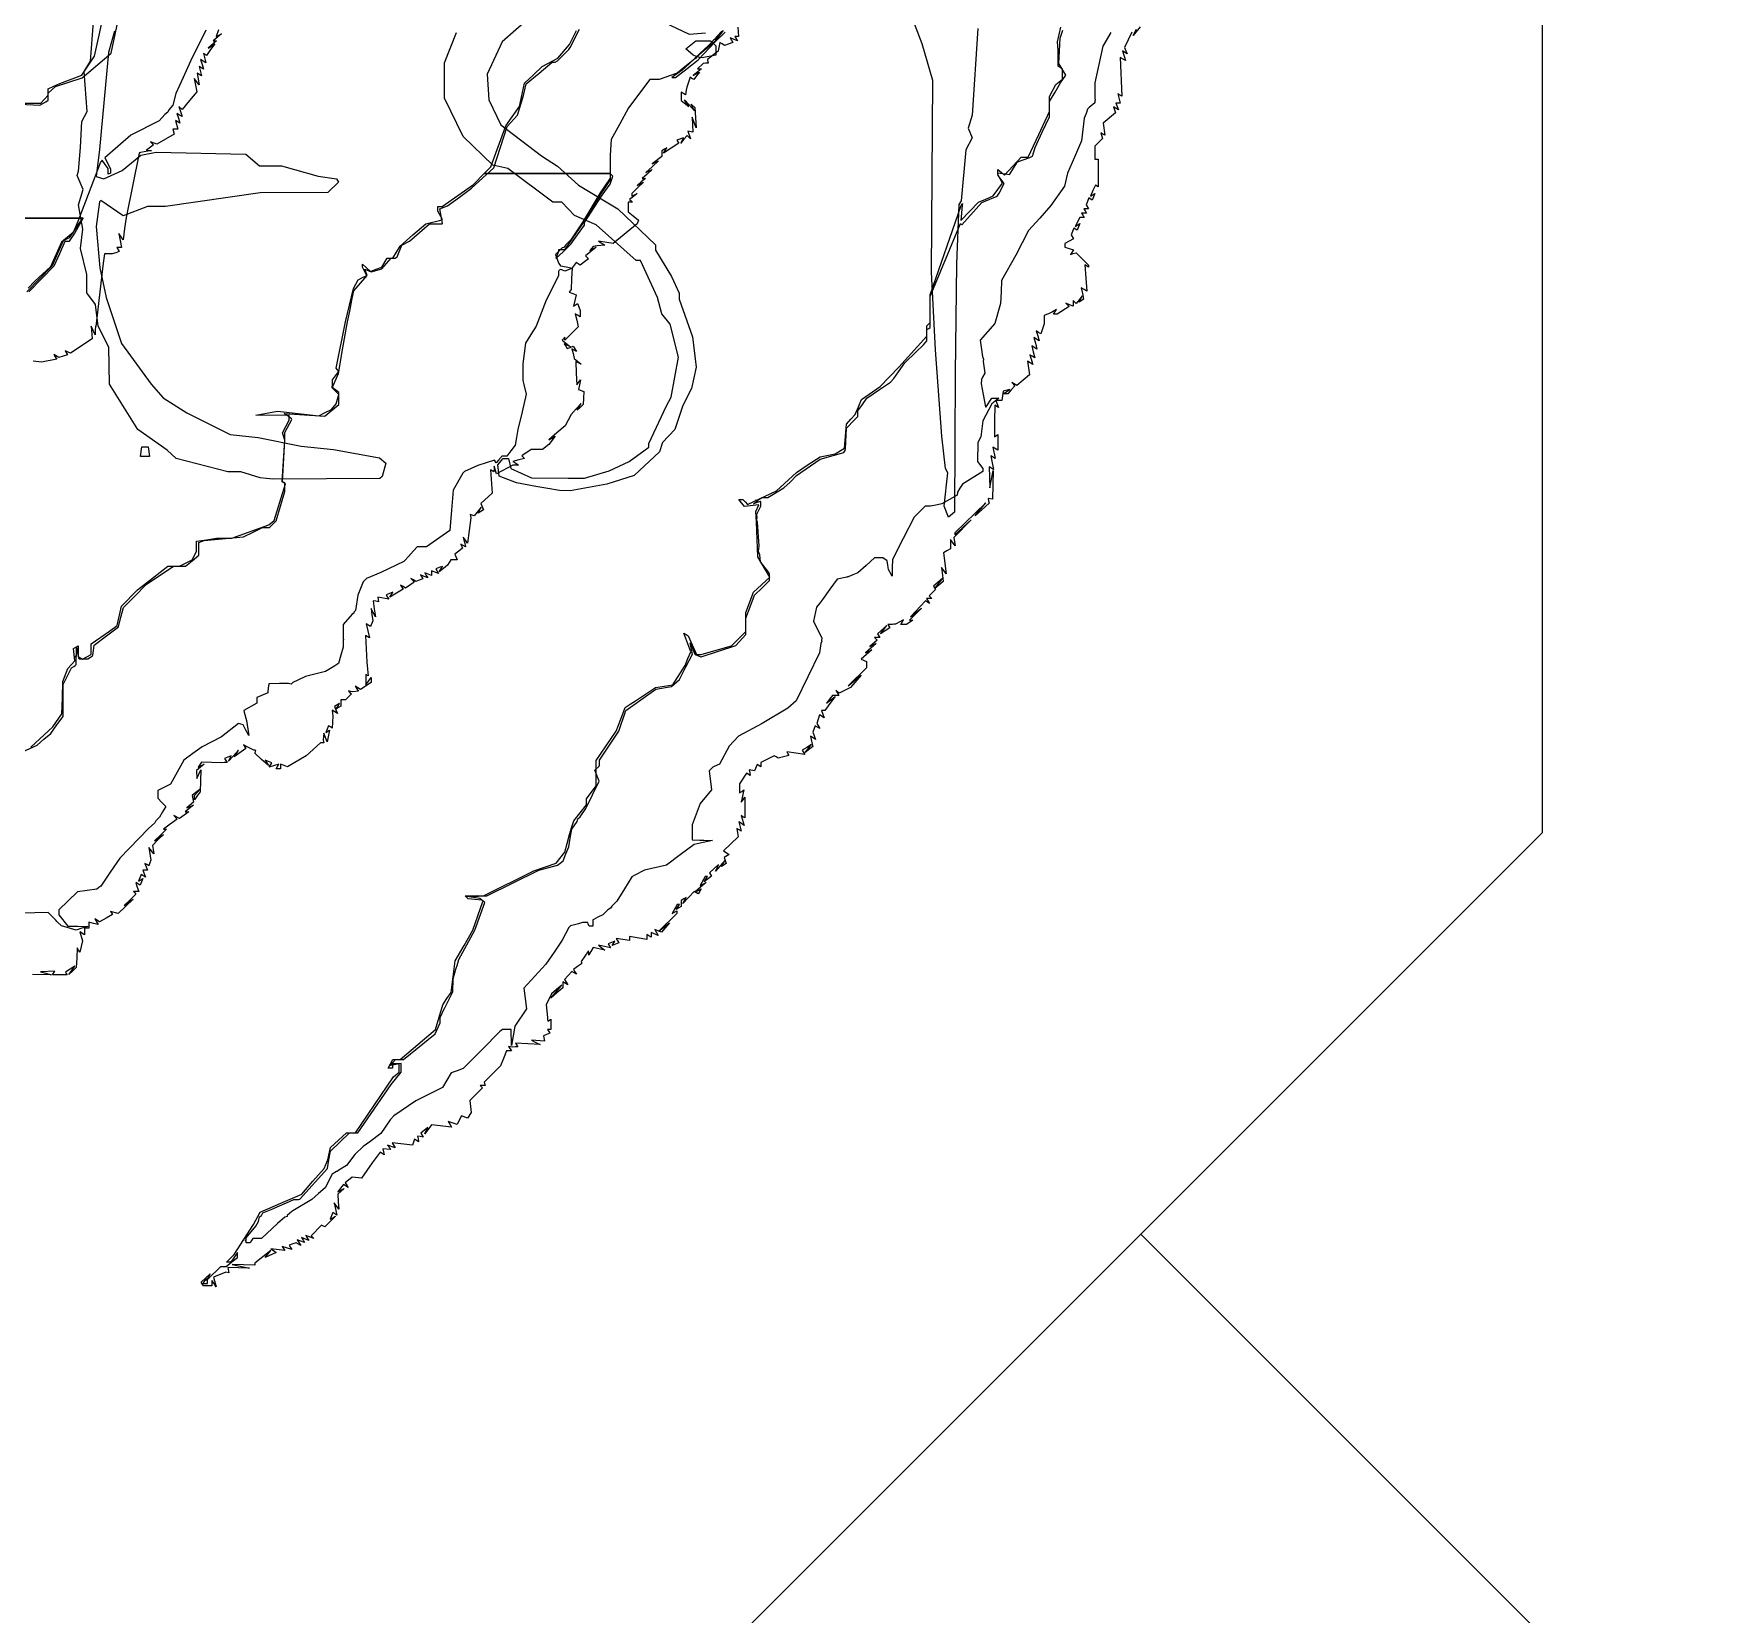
# Model space of a CAD drawing. Extents: x -87611 to 96139, y 77822 to 138139.
# Drawn here: x 88389 to 89643, y 85318 to 86489 of the extents above; entities that cross this region are included whole.
import ezdxf

# ---------------------------------------------------------------- set-up
doc = ezdxf.new("R2010")
doc.units = 0
doc.header["$MEASUREMENT"] = 0
doc.layers.get('0').update_dxf_attribs({"color": 6})
for name, color, linetype in [('L14D0 Au', 2, 'Continuous'), ('L3D0 Base', 3, 'Continuous'), ('L8D0 Wire', 5, 'Continuous')]:
    doc.layers.add(name, color=color, linetype=linetype)

# ---------------------------------------------------------------- blocks, each defined once
blk = doc.blocks.new('_128TRCE200')
at = {"layer": 'L14D0 Au'}
blk.add_lwpolyline([(0, 0), (-1929.261, 1929.261), (-1631.348, 2227.174), (-1631.348, 3069.8), (-2227.174, 3665.626), (-3069.8, 3665.626), (-3367.713, 3367.713), (-3923.773, 3923.773), (-3898.57, 3948.975), (-3898.57, 4020.192), (-3948.975, 4070.598), (-4020.192, 4070.598), (-4045.395, 4045.395), (-4490, 4490), (-4490, 4535), (-4376.213, 4535), (-3557.601, 3716.388), (-196.132, 3716.388)], dxfattribs=at)
blk = doc.blocks.new('_LOGO_BEEST')
at = {"layer": 'L14D0 Au'}
for points in [[(-41.569, 172.729), (-46.073, 156.76), (-52.762, 84.9), (-55.266, 64.974), (-49.531, 63.154), (-35.871, 69.246), (-22.131, 80.794), (-10.66, 82.946), (55.76, 81.351), (65.776, 72.923), (82.072, 72.923), (91.88, 69.979), (109.446, 65.196), (123.002, 63.064), (124.518, 60.612), (116.37, 52.962), (66.33, 52.817), (-3.933, 42.62), (-17.223, 42.577), (-35.198, 35.699), (-51.724, 47.218), (-52.874, 46.068), (-55.354, 27.791), (-52.619, -2.934), (-47.763, -24.699), (-36.369, -58.825), (-14.427, -89.166), (-5.53, -99.281), (12.035, -110.302), (43.973, -126.249), (64.733, -128.503), (96.67, -134.986), (120.624, -137.556), (154.844, -143.774), (159.477, -147.619), (156.652, -157.467), (155.125, -158.995), (75.911, -159.601), (71.12, -159.038), (71.122, -159.033), (66.331, -158.47), (51.959, -154.106), (42.378, -154.029), (4.115, -144.119), (-2.537, -137.869), (-24.461, -122.695), (-45.259, -89.161), (-45.962, -61.677), (-53.777, -46.045), (-55.856, -30.076), (-62.219, -21.423), (-62.27, -7.72), (-66.769, 11.411), (-65.083, 25.815), (-68.427, 43.792), (-64.941, 55.152), (-69.367, 65.737), (-68.364, 68.862), (-66.837, 86.497), (-65.963, 105.66), (-61.945, 113.15), (-64.165, 142.767), (-59.369, 150.372), (-57.21, 179.65)], [(396.569, 171.141), (384.607, 170.131), (361.755, 181.124)], [(265.942, 182.552), (245.806, 164.753), (234.554, 140.8), (235.804, 121.637), (244.675, 103.147), (275.017, 80.118), (286.701, 72.437), (302.414, 58.384), (331.414, 41.006), (359.36, 14.251), (359.36, 10.273), (371.336, -9.308), (376.926, -21.633), (376.926, -26.081), (386.795, -54.021), (389.456, -76.377), (386.113, -92.346), (379.725, -104.967), (373.654, -122.615), (364.503, -132.268), (362.403, -139.249), (343.546, -156.708), (323.43, -163.227), (296.034, -168.198), (288.298, -167.776), (279.515, -166.369), (270.733, -164.952), (256.361, -162.141), (243.585, -157.347), (242.556, -148.851), (246.372, -144.253), (250.425, -144.253), (252.282, -151.651), (267.539, -158.616), (294.686, -158.697), (306.696, -158.697), (325.027, -153.406), (339.816, -146.315), (354.569, -135.72), (354.569, -133.004), (367.533, -105.122), (371.085, -98.734), (376.369, -69.075), (370.33, -44.679), (364.161, -36.837), (360.95, -24.911), (348.208, 2.668), (345.138, 2.668), (315.392, 29.101), (299.476, 35.965), (290.096, 45.785), (283.325, 45.785), (249.888, 70.925), (238.851, 73.349), (216.821, 94.49), (202.865, 123.002), (202.865, 149.252), (211.995, 171.687)], [(598.506, 174.626), (594.218, 110.45), (591.352, 100.84), (594.077, 93.475), (589.548, 84.718), (586.032, 46.929), (584.247, 44.041), (582.522, 0.265), (581.477, -81.176), (581.128, -183.948), (576.588, -187.716), (573.48, -179.539), (576.267, -154.69), (574.368, -151.617), (571.798, -127.486), (567.058, -63.61), (564.097, -6.122), (565.122, 136.001), (557.116, 163.148), (549.389, 183.172)]]:
    blk.add_lwpolyline(points, dxfattribs=at)
for points in [[(394.092, 152.768), (392.096, 153.019), (389.701, 153.9), (389.701, 153.901), (387.305, 154.782), (381.809, 159.567), (389.406, 165.543), (400.24, 165.543), (404.073, 161.71), (404.073, 154.764)], [(-22.518, -142.656), (-21.498, -135.47), (-16.707, -135.47), (-15.687, -142.656)]]:
    blk.add_lwpolyline(points, close=True, dxfattribs=at)
at = {"layer": 'L3D0 Base'}
for points in [[(-250.872, 33.968), (-64.9, 33.968), (-67.87, 30.574), (-71.191, 25.643), (-75.38, 19.431), (-77.654, 18.114), (-79.927, 16.795), (-83.916, 7.735), (-87.909, -1.329), (-97.256, -10.91), (-106.607, -20.492)], [(-105.187, -20.492), (-86.309, -1.329), (-82.263, 7.853), (-78.221, 17.035), (-75.102, 17.035), (-71.051, 22.995), (-64.9, 33.968), (-250.872, 33.968)], [(-135.516, 119.233), (-96.249, 119.233), (-90.962, 125.072), (-90.962, 129.9), (-86.571, 131.911), (-82.179, 133.926), (-65.833, 140.064), (-56.598, 154.149), (-32.576, 262.554)], [(35.532, 173.518), (33.636, 168.577), (35.613, 169.579), (37.594, 170.58), (31.393, 165.552), (33.954, 165.552), (27.859, 159.963), (30.258, 161.56), (32.653, 163.157), (29.534, 158.927), (26.415, 154.701), (24.316, 155.974), (26.119, 149.081), (22.08, 151.579), (23.222, 147.986), (24.36, 144.39), (21.123, 146.392), (22.925, 139.5), (19.688, 141.502), (21.076, 132.816), (17.436, 137.606), (19.376, 127.704), (13.902, 121.154), (8.429, 114.601), (6.055, 116.847), (7.225, 113.051), (8.391, 109.259), (6.454, 110.459), (4.514, 111.657), (5.656, 108.064), (6.794, 104.468), (3.557, 106.47), (5.229, 100.08), (1.664, 100.08), (2.462, 96.362), (-10.313, 88.939), (-15.007, 90.667), (-13.884, 89.541), (-12.758, 88.418), (-18.297, 84.211), (-14.249, 84.179), (-22.464, 82.639), (-22.774, 82.553), (-23.063, 82.415), (-23.325, 82.23), (-33.081, 34.501), (-34.16, 26.358), (-35.274, 17.971), (-38.464, 22.631), (-36.418, 12.251), (-40.055, 12.251), (-38.287, 9.391), (-40.804, 8.427), (-43.321, 7.46), (-49.013, 7.46), (-49.955, 0.583), (-50.538, -3.656), (-55.625, -46.323), (-55.787, -46.042), (-55.918, -49.236), (-56.052, -52.429), (-58.921, -46.042), (-58.223, -55.483), (-74.192, -66.034), (-78.349, -64.443), (-76.54, -67.369), (-82.946, -69.403), (-86.661, -67.107), (-85.573, -68.869), (-84.481, -70.631), (-95.678, -72.734), (-102, -72.129)], [(-103.603, -358.243), (-87.491, -343.172), (-80.66, -333.578), (-80.333, -321.546), (-80.002, -309.513), (-76.372, -299.963), (-71.066, -294.099), (-72.008, -285.101), (-68.609, -282.999), (-68.609, -290.983), (-65.481, -292.917), (-59.027, -289.464), (-59.027, -281.611), (-45.454, -272.145), (-39.681, -268.019), (-36.499, -253.647), (-24.694, -241.449), (-13.407, -232.775), (-2.116, -224.104), (6.604, -224.104), (15.933, -219.279), (19.22, -213.135), (19.22, -205.375), (26.627, -204.358), (34.038, -203.345), (45.407, -203.345), (72.716, -193.221), (76.73, -190.161), (85.011, -163.011), (82.515, -161.429), (84.633, -130.636), (82.924, -125.247), (85.4, -120.456), (87.88, -115.666), (87.88, -112.313), (63.128, -111.938), (79.097, -109.063), (94.448, -110.844), (109.803, -112.621), (114.525, -110.176), (119.25, -107.734), (122.619, -103.53), (124.714, -96.681), (119.818, -91.784), (119.868, -88.874), (119.914, -85.964), (122.21, -82.936), (124.502, -79.907), (123.632, -78.497), (122.759, -77.088), (129.677, -42.848), (132.633, -30.547), (135.593, -18.243), (139.049, -11.784), (142.227, -10.084), (145.405, -8.381), (143.787, -5.362), (142.171, -2.34), (142.171, -0.038), (148.113, -5.415), (152.276, -3.83), (156.443, -2.246), (160.504, 4.26), (164.574, 4.26), (170.117, 13.327), (179.598, 21.614), (189.08, 29.898), (193.172, 30.787), (197.264, 31.672), (199.328, 32.315), (201.393, 32.954), (198.062, 39.18), (198.062, 42.585), (201.243, 42.585), (224.411, 58.997), (232.467, 67.072), (325.826, 67.072), (325.826, 62.49), (321.833, 56.614), (318.125, 51.153), (306.036, 31.108), (291.91, 10.651), (287.513, 10.651), (287.513, 9.316), (285.485, 4.032), (291.109, 9.338), (296.729, 14.643), (301.704, 21.67), (306.675, 28.697), (306.675, 30.83), (306.7, 30.815), (319.36, 50.414), (321.818, 53.742), (325.794, 59.131), (327.716, 65.182), (325.826, 67.072), (232.467, 67.072), (237.46, 72.075), (248.582, 102.525), (253.233, 109.062), (258.663, 116.7), (262.256, 134.02), (268.887, 140.276), (275.517, 146.536), (287.092, 152.624), (295.631, 162.773), (300.904, 173.109)], [(409.653, 173.109), (403.396, 165.031), (399.453, 161.56), (392.224, 155.68), (388.61, 152.378), (384.48, 148.513), (379.315, 143.673), (371.418, 138.399), (374.228, 138.399), (382.802, 145.011), (391.08, 151.398), (403.652, 164.775), (411.081, 171.837)], [(420.569, 175.517), (420.906, 168.73), (418.239, 168.73), (419.209, 167.152), (420.189, 165.574), (414.706, 167.676), (416.876, 164.17), (410.47, 162.137), (408.842, 163.144), (407.208, 164.152), (406.216, 159.199), (405.944, 157.823), (397.857, 151.61), (397.941, 151.239), (398.475, 148.916), (396.56, 148.844), (394.641, 148.769), (390.649, 144.777), (393.497, 144.777), (387.296, 139.749), (389.692, 140.975), (392.087, 142.198), (389.91, 139.512), (387.733, 136.83), (386.433, 137.631), (385.132, 138.436), (382.662, 131.203), (382.107, 128.808), (381.907, 127.118), (381.704, 125.427), (378.51, 127.401), (378.51, 121.217), (384.1, 116.831), (382.503, 119.305), (380.906, 121.775), (384.677, 117.708), (388.444, 113.638), (387.212, 116.033), (385.983, 118.428), (388.541, 116.12), (388.996, 108.491), (389.455, 100.862), (388.051, 104.855), (386.651, 108.847), (386.919, 103.258), (387.194, 97.669), (383.42, 98.43), (385.409, 92.878), (382.821, 95.223), (380.547, 92.454), (378.277, 89.684), (379.275, 91.665), (380.276, 93.642), (375.338, 91.746), (375.993, 90.685), (376.645, 89.622), (371.019, 85.932), (365.389, 82.243), (366.609, 84.214), (367.828, 86.188), (365.985, 85.046), (364.138, 83.908), (364.138, 79.694), (356.952, 74.367), (361.743, 76.463), (356.952, 72.181), (352.162, 67.895), (356.952, 69.966), (353.185, 66.651), (349.414, 63.336), (351.975, 63.336), (348.878, 60.822), (345.774, 58.308), (350.565, 60.666), (346.173, 56.49), (341.782, 52.31), (341.782, 50.373), (345.774, 52.394), (343.005, 50.124), (340.238, 47.85), (341.277, 46.812), (342.312, 45.77), (339.274, 45.77), (339.253, 42.177), (339.228, 38.584), (342.967, 35.615), (346.704, 32.645), (345.737, 29.895), (328.127, 15.295), (323.443, 15.993), (317.055, 16.948), (321.846, 13.894), (316.257, 13.445), (313.331, 13.046), (310.668, 10.139), (315.458, 12.525), (311.491, 9.3), (307.524, 6.078), (309.851, 3.752), (306.66, 1.519), (303.479, -0.715), (300.65, 1.035), (299.14, -0.945), (297.627, -2.923), (297.219, -10.895), (296.807, -18.867), (295.516, -20.953), (298.073, -21.933), (300.628, -22.915), (298.56, -31.137), (300.057, -30.213), (301.548, -29.29), (302.518, -31.807), (303.482, -34.324), (303.482, -39.037), (301.716, -37.942), (299.948, -36.85), (301.008, -41.691), (302.072, -46.528), (297.185, -51.525), (292.303, -56.525), (292.303, -54.285), (291.221, -55.364), (290.142, -56.447), (296.296, -61.44), (291.808, -59.113), (292.909, -60.888), (294, -62.659), (296.187, -61.824), (298.37, -60.985), (300.784, -64.889), (299.087, -63.845), (297.394, -62.797), (298.32, -66.39), (299.243, -69.986), (304.28, -74.215), (300.316, -72.213), (300.703, -80.927), (301.086, -89.638), (302.424, -87.798), (303.756, -85.955), (302.998, -89.445), (302.237, -92.935), (304.277, -93.718), (306.311, -94.501), (306.07, -99.357), (305.824, -104.213), (303.535, -106.262), (301.239, -108.311), (302.761, -105.841), (304.28, -103.371), (300.509, -107.438), (296.795, -111.449), (292.372, -120.001), (286.349, -125.135), (280.327, -130.271), (285.117, -127.661), (280.327, -133.861), (275.536, -137.61), (271.357, -137.498), (267.174, -137.389), (260.388, -142.142), (261.367, -143.118), (262.343, -144.094), (258.008, -145.183), (253.679, -146.268), (255.821, -147.631), (257.97, -148.991), (254.777, -149.038), (253.579, -149.063), (241.487, -155.479), (239.862, -149.849), (239.712, -151.939), (239.569, -154.028), (238.371, -153.286), (237.173, -152.541), (238.278, -169.96), (230.019, -177.617), (231.803, -182.261), (229.85, -183.471), (227.898, -184.675), (230.224, -180.19), (224.972, -186.577), (222.003, -185.779), (222.558, -188.174), (219.998, -206.866), (218.469, -204.705), (216.938, -202.546), (217.724, -206.139), (218.513, -209.735), (216.794, -208.675), (215.073, -207.611), (216.245, -210.662), (216.411, -210.534), (216.267, -210.727), (216.236, -210.668), (213.541, -212.783), (210.678, -215.037), (212.319, -219.314), (207.787, -219.314), (206.508, -221.31), (205.233, -223.306), (202.129, -225.701), (199.029, -228.096), (200.22, -226.122), (201.409, -224.139), (198.935, -225.09), (196.468, -226.035), (197.519, -227.738), (198.571, -229.438), (193.256, -227.398), (193.256, -230.832), (190.779, -229.88), (188.297, -228.929), (189.441, -230.782), (190.586, -232.631), (187.845, -231.58), (185.103, -230.526), (186.853, -233.349), (184.32, -234.325), (181.791, -235.292), (179.938, -234.231), (178.085, -233.174), (179.274, -234.484), (180.459, -235.797), (177.271, -238.024), (174.09, -240.26), (172.247, -239.119), (170.407, -237.983), (172.322, -241.087), (167.384, -244.006), (162.441, -246.919), (164.68, -243.301), (162.207, -244.252), (159.74, -245.197), (160.766, -246.86), (161.795, -248.519), (153.493, -246.935), (153.811, -248.697), (154.132, -250.453), (152.061, -250.029), (149.987, -249.601), (150.876, -255.618), (151.768, -261.631), (150.137, -258.437), (148.499, -255.244), (149.157, -259.931), (149.812, -264.622), (148.209, -268.798), (145.009, -266.821), (147.289, -277.201), (144.361, -275.392), (145.446, -295.166), (145.864, -300.243), (146.279, -305.321), (144.551, -304.254), (144.551, -311.992), (148.543, -306.531), (148.543, -310.264), (140.696, -315.401), (138.787, -314.219), (136.872, -313.037), (138.014, -314.88), (139.152, -316.724), (134.969, -317.104), (133.373, -316.78), (131.776, -316.459), (132.898, -317.578), (134.021, -318.701), (131.813, -320.906), (129.611, -323.111), (126.187, -323.111), (126.187, -327.718), (124.343, -328.853), (122.5, -329.992), (123.791, -327.902), (125.086, -325.812), (121.533, -328.005), (122.537, -330.612), (123.535, -333.22), (121.561, -331.997), (119.584, -330.778), (119.883, -332.933), (120.176, -335.088), (119.989, -339.573), (119.799, -344.058), (118.371, -343.175), (116.942, -342.296), (115.991, -344.763), (115.046, -347.233), (117.741, -345.564), (116.097, -354.16), (113.636, -347.863), (113.337, -350.258), (113.034, -352.654), (113.224, -353.851), (113.411, -355.049), (110.932, -355.049), (105.711, -359.815), (100.499, -364.577), (86.682, -372.674), (84.078, -371.676), (81.474, -370.675), (81.474, -374.212), (78.093, -374.212), (79.184, -372.443), (80.279, -370.675), (73.09, -372.958), (75.071, -369.755), (70.127, -367.865), (72.388, -371.816), (67.426, -367.2), (62.464, -362.581), (62.788, -361.611), (63.11, -360.638), (62.311, -360.507), (61.513, -360.382), (57.729, -358.355), (53.943, -356.331), (55.596, -359.044), (47.141, -365.282), (48.738, -362.887), (50.334, -360.488), (46.567, -364.559), (42.799, -368.626), (44.914, -364.668), (42.44, -365.616), (39.973, -366.564), (40.859, -367.993), (41.742, -369.424), (39.652, -369.564), (37.559, -369.708), (30.136, -369.455), (22.713, -369.206), (20.299, -373.111), (24.784, -370.784), (21.99, -373.076), (19.195, -375.366), (19.42, -381.401), (20.842, -378.207), (22.267, -375.013), (21.837, -391.388), (19.716, -394.285), (17.598, -397.182), (17.598, -394.017), (19.594, -391.777), (21.59, -389.544), (18.727, -391.712), (15.864, -393.883), (16.391, -396.425), (16.915, -398.967), (12.009, -403.196), (16.8, -401.125), (13.696, -403.639), (10.596, -406.153), (13.519, -406.153), (6.411, -411.13), (2.428, -408.835), (4.779, -411.433), (-0.298, -415.182), (-5.379, -418.928), (-3.111, -418.928), (-7.609, -423.319), (-12.097, -427.71), (-5.404, -422.92), (-9.486, -426.946), (-13.572, -430.973), (-13.073, -434.132), (-12.571, -437.292), (-16.186, -432.501), (-14.67, -441.88), (-15.469, -443.969), (-16.27, -446.056), (-17.683, -445.186), (-19.093, -444.313), (-18.142, -446.792), (-17.196, -449.268), (-20.627, -449.268), (-18.588, -454.583), (-21.993, -452.481), (-23.883, -457.418), (-20.765, -455.491), (-22.658, -460.428), (-25.861, -458.451), (-24.782, -461.844), (-23.706, -465.237), (-27.648, -465.237), (-26.712, -466.173), (-25.78, -467.109), (-30.118, -471.363), (-34.453, -475.617), (-27.729, -470.826), (-39.032, -481.387), (-44.69, -479.909), (-43.972, -481.063), (-43.258, -482.217), (-47.965, -484.999), (-52.674, -487.778), (-56.351, -485.504), (-53.763, -489.693), (-57.206, -488.795), (-60.649, -487.893), (-60.649, -492.384), (-63.843, -492.384), (-63.843, -497.365), (-67.38, -495.179), (-65.315, -501.694), (-66.385, -505.974), (-67.464, -510.253), (-68.45, -508.65), (-69.442, -507.047), (-69.722, -514.317), (-70.006, -521.587), (-72.826, -524.154), (-75.648, -526.718), (-73.34, -523.667), (-71.029, -520.617), (-74.519, -522.788), (-78.009, -524.962), (-77.417, -525.919), (-76.827, -526.877), (-87.591, -526.877), (-86.801, -525.601), (-86.015, -524.322), (-96.579, -524.647), (-92.587, -525.813), (-88.595, -526.983), (-102.496, -526.727)], [(718.816, 175.929), (713.645, 169.541), (715.975, 174.026)], [(712.675, 171.989), (707.239, 160.534), (708.146, 158.17), (709.057, 155.802), (707.307, 156.885), (705.557, 157.964), (707.837, 150.778), (703.97, 153.167), (705.099, 124.332), (703.652, 125.231), (702.201, 126.126), (704.004, 119.239), (700.767, 119.239), (702.669, 114.283), (699.098, 116.491), (699.819, 114.33), (700.539, 112.165), (691.242, 104.343), (692.545, 95.454), (691.029, 96.39), (689.517, 97.329), (690.927, 93.09), (685.138, 87.301), (685.138, 77.72), (687.533, 77.72), (687.533, 57.269), (685.606, 58.461), (683.762, 54.419), (681.922, 50.373), (685.104, 52.341), (683.207, 47.401), (680.684, 48.96), (679.711, 46.431), (678.741, 43.902), (680.537, 40.995), (676.966, 40.995), (677.952, 39.398), (678.941, 37.801), (675.369, 37.801), (676.355, 36.204), (677.344, 34.607), (674.072, 34.607), (670.448, 27.836), (673.925, 29.982), (672.029, 25.045), (670.766, 25.824), (669.506, 26.604), (668.533, 24.075), (667.563, 21.545), (669.259, 18.801), (666.022, 17.066), (662.781, 15.332), (662.781, 12.466), (666, 11.446), (669.216, 10.423), (667.129, 7.045), (669.156, 7.722), (671.181, 8.396), (675.765, 3.814), (680.347, -0.771), (680.347, -2.308), (677.762, -0.711), (678.466, -10.421), (679.168, -20.133), (677.132, -18.873), (675.095, -17.616), (675.909, -21.883), (676.726, -26.149), (675.098, -27.157), (673.467, -28.164), (675.794, -23.679), (673.523, -26.449), (671.249, -29.218), (669.169, -27.138), (669.169, -31.205), (666.424, -30.154), (663.68, -29.1), (666.003, -31.423), (657.192, -37.231), (655.901, -37.253), (654.61, -37.253), (656.781, -33.741), (653.793, -35.338), (650.805, -36.938), (649.208, -37.493), (647.611, -38.051), (647.567, -41.245), (647.517, -44.439), (644.991, -51.672), (643.338, -50.648), (641.685, -49.629), (642.827, -53.218), (643.968, -56.815), (639.97, -54.341), (641.061, -58.705), (642.156, -63.068), (638.373, -60.729), (639.464, -65.092), (640.559, -69.456), (638.728, -68.323), (636.894, -67.191), (639.177, -74.38), (635.21, -71.929), (636.707, -82.125), (632.048, -86.048), (627.385, -89.969), (623.664, -87.839), (625.797, -90.218), (623.177, -93.278), (620.557, -96.334), (618.917, -96.31), (617.276, -96.281), (622.067, -92.894), (617.276, -94.186), (616.256, -101.122), (611.787, -101.122), (613.827, -106.437), (610.889, -104.621), (610.823, -116.333), (610.764, -128.045), (613.287, -126.482), (613.287, -138.038), (609.632, -135.779), (611.229, -144.141), (607.998, -142.145), (609.024, -147.263), (610.047, -152.381), (606.9, -150.435), (607.355, -165.796), (609.694, -153.021), (609.492, -163.666), (609.298, -174.311), (606.104, -173.78), (606.429, -175.549), (606.747, -177.32), (601.638, -181.936), (596.529, -186.555), (600.481, -181.765), (604.426, -176.974), (581.353, -199.243), (581.353, -200.778), (593.46, -189.749), (580.551, -202.746), (581.524, -208.912), (578.206, -204.121), (578.178, -207.633), (578.146, -211.148), (575.508, -212.627), (572.866, -214.102), (574.931, -229.671), (573.231, -227.276), (571.534, -224.881), (572.51, -232.89), (572.542, -232.862), (572.495, -232.918), (568.999, -235.872), (565.443, -238.882), (566.22, -240.135), (566.444, -240.5), (572.514, -232.918), (572.801, -235.264), (569.485, -238.058), (566.491, -240.575), (566.993, -241.389), (564.66, -243.725), (562.327, -246.058), (564.305, -248.036), (560.39, -248.036), (562.667, -251.722), (559.486, -249.757), (548.601, -261.578), (556.738, -255.222), (552.247, -259.613), (547.752, -264.005), (550.198, -264.054), (545.407, -267.148), (543.317, -267.173), (541.228, -267.205), (543.398, -263.693), (537.423, -266.893), (536.225, -267.055), (535.027, -267.214), (531.646, -267.214), (533.225, -269.768), (529.734, -271.939), (526.244, -274.113), (530.979, -268.012), (523.924, -274.026), (525.633, -276.795), (521.719, -276.795), (522.761, -277.834), (523.799, -278.872), (518.26, -283.42), (520.655, -282.363), (523.051, -281.308), (519.058, -284.78), (515.066, -288.248), (517.462, -287.175), (519.857, -286.099), (511.872, -292.998), (515.865, -294.626), (515.865, -299.239), (502.179, -312.725), (511.86, -304.741), (503.888, -313.826), (495.511, -318.186), (494.254, -317.051), (492.997, -315.919), (495.292, -319.911), (490.704, -319.911), (488.515, -322.706), (486.322, -325.5), (492.523, -320.71), (488.724, -325.9), (484.922, -331.089), (482.43, -331.089), (484.47, -336.404), (480.964, -334.236), (478.93, -340.64), (481.226, -344.357), (477.873, -342.283), (476.042, -347.058), (478.082, -352.373), (474.218, -349.984), (475.185, -353.829), (476.148, -357.675), (470.353, -362.229), (475.144, -356.125), (471.654, -358.299), (468.164, -360.47), (470.045, -363.511), (456.78, -361.733), (457.566, -363.008), (458.355, -364.281), (454.3, -365.301), (450.246, -366.318), (448.77, -365.404), (447.292, -364.493), (437.617, -369.496), (437.617, -372.796), (434.757, -371.027), (432.917, -375.83), (428.834, -375.004), (429.274, -377.118), (429.711, -379.233), (426.788, -377.424), (421.648, -385.271), (421.648, -391.958), (423.311, -390.932), (424.97, -389.906), (422.986, -398.957), (424.315, -397.111), (425.64, -395.267), (425.64, -410.628), (424.271, -409.783), (422.902, -408.935), (425.185, -416.124), (423.164, -414.876), (421.146, -413.625), (422.949, -420.518), (421.371, -419.542), (419.792, -418.569), (420.298, -421.563), (420.806, -424.554), (409.796, -435.077), (414.004, -437.682), (410.252, -439.999), (411.091, -442.182), (411.927, -444.366), (408.38, -446.558), (409.562, -444.316), (410.748, -442.073), (403.805, -450.058), (405.018, -447.662), (406.228, -445.267), (399.367, -451.28), (400.109, -452.484), (400.854, -453.688), (395.487, -458.042), (397.882, -454.05), (396.21, -454.05), (392.586, -460.821), (396.896, -458.563), (392.904, -462.034), (388.912, -465.502), (391.155, -464.32), (393.397, -463.135), (392.243, -465.007), (391.086, -466.875), (388.129, -465.047), (379.608, -474.011), (380.912, -471.765), (382.219, -469.523), (380.376, -470.664), (378.532, -471.803), (378.532, -476.216), (376.689, -477.354), (374.846, -478.496), (377.123, -474.809), (375.451, -474.809), (371.827, -481.581), (375.338, -479.41), (375.338, -481.565), (361.846, -494.505), (369.734, -488.38), (363.845, -495.351), (361.79, -494.558), (361.768, -494.558), (361.341, -494.393), (358.833, -493.432), (361.478, -497.712), (356.163, -495.672), (356.163, -498.953), (354.566, -497.967), (352.97, -496.979), (352.97, -500.643), (340.194, -498.485), (340.194, -501.404), (330.161, -499.932), (332.191, -503.22), (327.254, -505.116), (329.182, -501.994), (324.244, -503.89), (326.091, -506.878), (317.04, -504.894), (319.435, -506.75), (321.83, -508.603), (313.216, -506.731), (311.585, -509.535), (309.95, -512.339), (309.907, -510.786), (309.857, -509.233), (304.324, -517.13), (304.486, -517.928), (304.639, -518.727), (301.632, -520.832), (298.629, -522.937), (299.698, -524.672), (300.771, -526.406), (297.512, -524.391), (291.979, -530.501), (293.183, -532.444), (294.384, -534.39), (290.697, -532.11), (290.697, -536.533), (286.306, -540.403), (281.914, -544.277), (289.899, -534.718), (286.14, -537.896), (282.385, -541.074), (278.434, -549.068), (278.845, -553.858), (279.26, -558.649), (279.388, -559.94), (279.522, -561.232), (280.72, -560.492), (281.917, -559.75), (281.917, -567.432), (279.332, -567.432), (280.218, -568.86), (281.1, -570.289), (278.699, -571.212), (276.297, -572.132), (277.127, -576.177), (267.545, -575.466), (270.739, -577.048), (273.933, -578.626), (255.719, -577.559), (257.353, -580.207), (255.263, -580.394), (253.173, -580.584), (251.857, -580.357), (250.541, -580.126), (252.562, -583.401), (249.019, -583.401), (246.705, -588.934), (244.394, -594.47), (238.402, -600.468), (232.414, -606.465), (233.212, -608.951), (229.485, -608.951), (231.226, -610.691), (221.794, -620.123), (222.252, -624.518), (222.714, -628.912), (220.113, -633.123), (215.697, -631.426), (213.978, -634.638), (212.256, -637.848), (205.666, -635.755), (206.901, -637.757), (208.139, -639.76), (193.409, -638.1), (188.35, -644.881), (190.708, -640.09), (185.34, -644.444), (187.14, -647.354), (185.025, -646.918), (182.91, -646.478), (183.35, -648.593), (183.787, -650.707), (180.849, -648.892), (179.158, -653.299), (164.066, -651.596), (166.308, -655.223), (160.828, -653.121), (161.87, -654.809), (162.915, -656.496), (157.36, -656.059), (157.8, -658.174), (158.237, -660.288), (155.221, -658.423), (149.376, -666.302), (141.391, -677.617), (134.648, -676.856), (129.449, -681.173), (130.478, -682.835), (131.504, -684.498), (128.18, -682.442), (126.003, -685.128), (123.826, -687.81), (128.616, -685.365), (123.826, -689.594), (124.275, -695.183), (124.727, -700.772), (121.171, -695.981), (123.155, -705.033), (120.167, -703.186), (119.219, -705.653), (118.274, -708.123), (120.251, -706.991), (122.229, -705.856), (118.236, -709.808), (114.244, -713.762), (111.684, -712.459), (104.198, -720.537), (105.181, -721.516), (106.163, -722.498), (100.147, -720.19), (101.288, -722.04), (102.433, -723.89), (96.953, -721.787), (98.094, -723.637), (99.239, -725.486), (93.759, -723.384), (96.373, -727.614), (92.973, -725.511), (90.444, -726.484), (87.914, -727.454), (88.903, -729.054), (89.892, -730.658), (82.706, -728.375), (83.62, -729.853), (84.533, -731.334), (74.322, -730.087), (76.197, -731.419), (78.071, -732.747), (70.096, -736.512), (74.322, -731.25), (62.345, -740.694), (62.345, -742.291), (53.962, -742.029), (45.578, -741.764), (58.353, -744.409), (50.369, -744.147), (42.384, -743.888), (43.183, -747.88), (40.787, -747.363), (31.789, -751.077), (33.81, -758.26), (32.132, -755.865), (30.458, -753.469), (30.429, -755.466), (30.405, -757.462), (24.207, -757.462), (23.353, -756.077), (22.495, -754.695), (25.926, -751.685), (29.357, -748.679), (27.042, -752.674), (27.211, -752.674), (27.211, -752.824), (26.562, -753.466), (27.017, -752.677), (25.82, -752.677), (23.849, -755.871), (27.229, -755.871), (27.229, -752.827), (37.038, -743.09), (41.152, -743.09), (45.36, -739.78), (49.567, -736.468), (49.567, -732.797), (44.596, -739.896), (41.355, -739.896), (46.95, -734.307), (61.485, -711.95), (66.334, -702.859), (81.754, -696.225), (97.174, -689.594), (105.493, -680.013), (113.808, -670.431), (116.415, -664.044), (118.367, -654.977), (130.21, -644.098), (136.897, -644.098), (150.988, -623.311), (165.083, -602.523), (169.334, -598.992), (169.334, -592.998), (164.543, -592.998), (164.543, -596.192), (161.237, -596.192), (164.655, -589.804), (170.132, -589.804), (196.394, -567.438), (201.686, -549.083), (204.836, -544.614), (207.99, -540.144), (209.443, -528.414), (210.9, -516.687), (217.484, -505.319), (224.065, -493.95), (231.522, -472.607), (231.054, -472.136), (230.583, -471.669), (225.502, -471.113), (220.422, -470.555), (218.307, -468.44), (231.809, -468.44), (269.139, -449.758), (285.866, -444.244), (292.285, -436.085), (293.975, -429.507), (295.669, -422.929), (297.263, -417.848), (298.859, -412.768), (303.56, -406.848), (308.263, -400.931), (308.263, -396.45), (315.408, -386.787), (315.443, -377.452), (315.483, -368.117), (330.379, -346.279), (333.663, -337.496), (336.951, -328.713), (340.725, -326.317), (344.502, -323.922), (359.329, -313.954), (372.235, -311.889), (381.342, -297.533), (383.42, -292.512), (385.5, -287.493), (380.535, -273.692), (382.103, -274.659), (383.669, -275.629), (389.845, -289.589), (393.344, -289.589), (404.51, -286.264), (415.676, -282.936), (426.423, -272.497), (426.423, -258.45), (432.187, -243.276), (444.214, -232.26), (435.362, -217.155), (434.274, -191.38), (433.837, -183.396), (436.101, -178.437), (425.444, -179.678), (421.24, -174.613), (424.184, -174.613), (425.962, -176.391), (427.743, -178.169), (449.045, -168.101), (463.947, -154.515), (472.73, -148.723), (481.513, -142.934), (492.691, -140.763), (499.465, -136.484), (500.205, -127.589), (500.941, -118.697), (504.25, -115.117), (507.556, -111.536), (509.895, -105.947), (512.231, -100.358), (526.11, -90.777), (532.944, -83.591), (539.774, -76.405), (560.559, -53.374), (560.559, -45.795), (561.756, -44.598), (562.954, -43.397), (563.088, -22.825), (586.1, 43.468), (586.73, 44.491), (586.967, 44.872), (586.829, 43.362), (585.816, 32.184), (598.912, 45.935), (604.352, 48.209), (609.788, 50.479), (613.194, 55.264), (616.6, 60.045), (614.925, 63.177), (613.247, 66.308), (613.247, 70.104), (615.748, 68.026), (618.249, 65.952), (630.444, 79.292), (635.681, 79.292), (643.628, 96.14), (651.572, 112.989), (651.572, 124.164), (656.154, 133.022), (658.655, 135.096), (661.153, 137.173), (661.153, 144.577), (659.5, 145.6), (657.847, 146.62), (657.875, 152.481), (657.91, 158.338), (657.404, 164.725), (658.652, 170.115), (659.903, 175.504)]]:
    blk.add_lwpolyline(points, dxfattribs=at)
at = {"layer": 'L8D0 Wire'}
for points in [[(-131.695, 119.582), (-97.044, 117.682), (-92.472, 120.13), (-90.975, 121.484), (-90.975, 126.711), (-85.386, 131.727), (-65.699, 138.061), (-44.238, 156.413), (-21.551, 262.06)], [(26.069, 173.49), (14.679, 150.378), (9.236, 138.402), (3.797, 126.425), (1.607, 117.701), (-1.443, 114.227), (-2.02, 112.677), (-4.319, 110.952), (-8.457, 106.236), (-29.488, 95.563), (-48.95, 78.721), (-44.677, 70.534), (-44.677, 67.387), (-46.252, 66.685), (-46.252, 70.734), (-48.517, 73.831), (-50.781, 76.931), (-51.523, 76.132), (-52.05, 75.568), (-68.297, 32.842), (-70.1, 28.491), (-72.217, 23.376), (-80.851, 16.112), (-89.172, -2.065), (-100.846, -12.819), (-105.789, -17.841)], [(-109.819, -361.642), (-99.115, -356.562), (-94.009, -352.267), (-88.904, -347.969), (-84.353, -341.681), (-79.8, -335.4), (-79.8, -311.799), (-73.456, -299.364), (-71.837, -298.366), (-70.805, -297.726), (-70.2, -296.809), (-70.016, -291.726), (-70.833, -290.369), (-69.991, -291.049), (-69.969, -290.675), (-69.729, -283.981), (-68.475, -292.271), (-68.2, -292.496), (-67.87, -292.758), (-61.426, -292.711), (-59.589, -291.538), (-57.908, -290.462), (-57.699, -289.967), (-57.194, -286.442), (-56.635, -282.519), (-47.653, -275.701), (-38.67, -268.886), (-36.868, -261.725), (-35.062, -254.564), (-26.687, -246.108), (-18.31, -237.656), (2.15, -224.095), (10.989, -224.095), (15.901, -219.959), (20.814, -215.827), (20.814, -206.429), (22.81, -205.665), (24.806, -204.898), (53.962, -202.209), (61.048, -198.782), (68.131, -195.351), (73.283, -195.351), (75.744, -192.89), (78.205, -190.426), (81.449, -179.541), (84.689, -168.656), (84.689, -162.156), (82.759, -161.417), (84.667, -130.636), (84.667, -124.944), (89.698, -115.213), (89.508, -114.717), (86.963, -112.852), (84.09, -110.753), (114.163, -112.662), (114.565, -112.494), (124.59, -104.057), (124.59, -95.152), (122.278, -93.234), (119.97, -91.316), (124.312, -81.186), (127.718, -62.023), (131.127, -42.861), (132.739, -34.876), (134.355, -26.892), (135.815, -19.765), (145.689, -8.521), (143.914, -3.902), (148.549, -5.68), (156.621, -3.653), (160.058, 0.296), (163.492, 4.248), (166.399, 4.248), (167.821, 5.464), (171.339, 13.951), (177.118, 17.045), (184.485, 23.42), (191.852, 29.798), (201.271, 29.798), (201.561, 29.982), (200.545, 35.406), (199.49, 41.017), (205.232, 43.175), (214.168, 49.659), (223.101, 56.146), (239.619, 71.264), (249.481, 101.851), (257.05, 110.453), (261.66, 124.825), (263.581, 133.524), (273.225, 141.552), (282.869, 149.577), (285.083, 149.577), (286.643, 150.569), (295.089, 159.015), (296.161, 160.612), (303.029, 174.166)], [(408.527, 172.716), (405.118, 168.905), (403.044, 166.584), (402.52, 165.917), (398.837, 162.13), (392.117, 155.769), (388.85, 152.234), (388.594, 152.209), (382.391, 147.125), (375.516, 141.493), (362.186, 136.789), (355.181, 136.789), (339.434, 115.727), (332.7, 103.504), (326.599, 92.423), (325.926, 80.652), (325.904, 77.527), (325.847, 63.778), (317.863, 52.014), (317.863, 51.309), (317.551, 51.496), (305.44, 31.357), (301.021, 24.617), (296.564, 17.831), (292.877, 14.319), (291.496, 12.294), (290.339, 11.908), (285.37, 7.176), (286.861, 2.931), (287.762, 0.371), (289.107, -1.444), (293.111, -2.165), (297.868, -3.016), (292.278, -5.225), (289.883, -4.304), (289.185, -4.033), (287.903, -4.526), (287.488, -5.499), (287.488, -8.608), (282.962, -17.74), (278.437, -26.882), (270.926, -46.045), (267.046, -52.292), (263.163, -58.539), (261.099, -73.984), (261.055, -84.37), (261.036, -86.272), (261.788, -89.267), (263.578, -96.368), (260.472, -109.527), (257.372, -122.695), (256.414, -128.521), (255.453, -134.347), (252.275, -138.39), (249.134, -142.382), (246.371, -142.382), (245.827, -142.461), (245.334, -142.69), (244.924, -143.055), (243.018, -145.351), (241.231, -147.5), (241.203, -147.45), (239.993, -145.491), (233.814, -147.459), (227.636, -149.437), (217.883, -153.922), (216.698, -155.032), (209.381, -167.517), (208.127, -182.585), (206.876, -197.652), (189.563, -209.738), (182.829, -209.738), (177.795, -215.075), (177.119, -215.795), (177.037, -215.907), (176.953, -215.963), (172.758, -220.408), (155.773, -228.598), (145.14, -233.08), (142.798, -235.688), (138.706, -245.484), (136.928, -256.843), (135.777, -258.169), (135.777, -258.824), (134.464, -259.685), (127.827, -267.332), (127.827, -277.587), (128.052, -278.448), (127.827, -279.003), (127.827, -283.99), (126.143, -290.06), (124.456, -296.132), (119.612, -299.076), (114.771, -302.024), (99.9, -305.788), (94.311, -308.393), (90.506, -310.164), (89.19, -311.48), (87.337, -311.009), (80.738, -311.069), (72.753, -311.137), (72.273, -314.512), (71.902, -317.104), (71.902, -317.93), (71.44, -318.046), (63.97, -321.449), (63.97, -325.509), (54.186, -331.077), (54.38, -332.274), (56.129, -338.285), (57.857, -349.463), (55.733, -345.598), (53.612, -341.731), (50.163, -340.596), (37.644, -350.582), (23.272, -357.949), (16.497, -362.89), (9.723, -367.827), (-0.251, -385.499), (-9.465, -390.264), (-9.465, -396.013), (-6.52, -399.088), (-3.573, -402.16), (-5.99, -406.152), (-8.41, -410.144), (-11.033, -412.858), (-11.879, -414.361), (-16.407, -418.416), (-37.75, -440.485), (-44.768, -450.865), (-51.782, -461.245), (-53.245, -462.302), (-54.708, -463.356), (-69.098, -465.515), (-82.872, -478.811), (-82.9, -480.592), (-82.931, -482.372), (-76.313, -490.787), (-68.843, -490.925), (-61.373, -491.059), (-65.78, -492.387), (-70.19, -493.713), (-81.016, -490.722), (-83.82, -487.856), (-84.44, -487.522), (-85.186, -486.455), (-90.884, -480.629), (-120.408, -481.387)], [(697.062, 171.675), (690.974, 161.532), (685.216, 134.385), (685.185, 126.993), (685.166, 123.097), (685.434, 121.451), (685.16, 121.123), (685.16, 119.604), (680.937, 116.102), (679.811, 114.764), (678.651, 111.71), (677.266, 108.07), (675.37, 91.269), (670.071, 79.292), (664.775, 67.315), (662.635, 57.734), (652.595, 43.362), (644.28, 34.08), (635.968, 24.798), (631.243, 15.716), (626.515, 6.634), (616.035, -12.136), (615.655, -20.669), (615.277, -29.203), (610.905, -44.024), (600.225, -56.503), (601.822, -68.451), (602.49, -70.475), (602.328, -72.222), (603.503, -81.011), (601.938, -83.93), (601.08, -85.534), (600.768, -88.855), (602.315, -96.705), (604.127, -105.928), (604.67, -105.928), (608.899, -99.559), (613.911, -99.559), (611.326, -101.555), (608.743, -103.552), (602.2, -116.355), (601.442, -122.29), (600.681, -128.222), (598.445, -132.398), (598.201, -146.415), (599.673, -148.361), (602.019, -151.458), (602.072, -152.671), (602.122, -153.885), (586.951, -163.266), (585.152, -166.211), (583.352, -169.152), (583.053, -171.329), (571.815, -177.716), (568.39, -178.403), (563.4, -179.401), (559.445, -179.401), (551.174, -187.672), (543.115, -203.363), (535.055, -219.051), (535.009, -225.177), (534.959, -231.299), (532.171, -226.509), (531.893, -224.918), (531.871, -224.893), (531.871, -224.818), (531.609, -223.315), (531.057, -220.121), (527.863, -217.776), (524.863, -217.751), (521.862, -217.723), (515.596, -223.387), (509.327, -229.048), (505.822, -230.464), (502.313, -231.876), (501.82, -231.973), (501.636, -232.073), (501.365, -232.073), (494.226, -233.576), (488.686, -241.087), (483.15, -248.597), (480.948, -251.538), (478.75, -254.479), (476.485, -264.828), (482.686, -277.332), (482.411, -279.019), (482.686, -279.602), (482.034, -281.343), (480.914, -288.245), (463.679, -323.913), (457.6, -329.259), (438.438, -340.543), (420.872, -349.943), (414.15, -357.447), (406.896, -370.693), (402.907, -372.512), (401.89, -372.973), (399.114, -375.812), (400.979, -389.859), (392.602, -399.815), (386.539, -415.768), (386.539, -426.912), (392.193, -427.04), (395.287, -427.099), (395.262, -427.115), (401.709, -427.262), (394.869, -428.79), (388.03, -430.321), (377.828, -438.041), (367.629, -445.763), (351.248, -449.275), (343.513, -453.274), (341.86, -454.39), (336.48, -463.22), (330.872, -472.43), (327.145, -475.945), (326.05, -477.601), (324.185, -478.733), (320.268, -482.426), (316.675, -484.273), (313.101, -486.106), (313.079, -486.138), (313.079, -490.797), (310.15, -490.797), (309.567, -489.041), (309.246, -488.081), (305.375, -488.268), (305.353, -488.268), (302.247, -489.101), (296.377, -490.685), (295.092, -491.752), (290.248, -501.177), (284.201, -510.113), (278.153, -519.042), (269.991, -527.972), (261.829, -536.907), (262.836, -544.592), (263.84, -552.277), (255.216, -564.928), (253.988, -572.173), (252.762, -579.425), (252.384, -567.448), (245.95, -567.448), (243.976, -569.02), (231.235, -581.954), (216.944, -596.466), (212.391, -598.054), (207.837, -599.638), (204.659, -605.028), (201.477, -610.417), (191.6, -615.408), (181.725, -620.392), (165.516, -631.557), (162.656, -634.411), (155.879, -644.51), (147.511, -650.692), (142.589, -654.325), (136.538, -660.18), (130.223, -668.205), (124.605, -671.72), (123.461, -672.824), (122.837, -672.824), (119.768, -674.748), (114.631, -684.819), (109.653, -689.179), (104.672, -693.536), (90.643, -701.886), (89.889, -702.425), (86.327, -705.32), (86.327, -706.149), (84.664, -706.677), (79.122, -711.193), (67.382, -722.346), (60.948, -722.346), (59.959, -723.943), (58.974, -725.54), (55.967, -725.54), (55.967, -724.105), (55.134, -724.42), (55.967, -723.516), (55.967, -722.009), (63.153, -713.164), (65.028, -709.717), (65.867, -706.33), (67.432, -705.304), (68.421, -703.483), (74.572, -700.807), (80.719, -698.128), (85.965, -695.863), (91.208, -693.602), (94.732, -693.602), (95.715, -693.197), (116.15, -670.447), (117.341, -664.06), (118.53, -657.672), (132.674, -644.098), (138.768, -644.098), (163.489, -608.169), (170.943, -599.139), (170.943, -592.627), (166.938, -593.391), (162.931, -594.158), (164.74, -591.981), (166.545, -589.804), (171.439, -589.804), (171.439, -589.786), (172.609, -589.786), (196.007, -570.582), (199.687, -562.504), (199.687, -558.581), (203.105, -551.704), (203.152, -551.495), (203.299, -551.314), (204.425, -549.04), (209.169, -539.499), (209.306, -529.918), (211.489, -522.732), (212.547, -519.261), (212.612, -518.724), (212.818, -518.369), (213.676, -515.546), (219.626, -504.73), (225.574, -493.91), (232.791, -473.26), (229.233, -470.318), (219.651, -468.918), (228.088, -468.644), (227.786, -468.422), (232.483, -468.394), (234.479, -468.378), (272.979, -449.431), (286.721, -445.757), (288.807, -444.044), (290.897, -442.332), (293.021, -437.251), (295.142, -432.17), (296.268, -425.512), (297.391, -418.856), (301.236, -413.257), (301.829, -411.314), (303.557, -409.883), (307.767, -403.751), (317.654, -383.459), (314.548, -375.284), (317.639, -372.194), (317.86, -371.56), (317.86, -367.721), (332.226, -346.307), (337.322, -330.965), (359.781, -315.192), (371.356, -313.121), (377.294, -307.938), (382.032, -298.556), (386.773, -289.177), (385.145, -280.791), (388.441, -288.828), (388.84, -289.474), (388.872, -289.517), (393.095, -291.139), (393.163, -291.139), (419, -282.774), (426.451, -274.737), (426.451, -262.545), (429.642, -254.021), (432.83, -245.494), (438.425, -240.073), (444.017, -234.652), (444.017, -229.64), (443.562, -228.742), (437.296, -220.779), (436.878, -215.571), (435.665, -213.182), (436.357, -209.083), (434.926, -191.296), (434.336, -189.509), (434.698, -188.48), (434.461, -185.517), (437.63, -179.597), (437.63, -176.001), (437.386, -175.936), (434.835, -176.828), (432.041, -177.801), (435.194, -175.359), (433.6, -174.938), (435.889, -174.822), (438.241, -173.001), (442.651, -173.001), (454.671, -165.955), (459.247, -161.773), (463.978, -156.676), (481.544, -144.7), (498.973, -139.647), (500.108, -138.206), (500.298, -137.071), (501.103, -121.694), (507.01, -115.531), (509.487, -112.949), (509.487, -108.826), (512.808, -104.16), (516.133, -99.494), (525.521, -93.122), (533.586, -87.642), (536.184, -84.907), (539.625, -79.976), (544.337, -73.201), (552.462, -65.276), (558.07, -59.809), (560.587, -56.983), (560.587, -48.637), (562.143, -47.679), (562.995, -47.152), (563.141, -24.091), (585.563, 29.957), (585.707, 29.798), (586.415, 28.999), (601.311, 45.726), (607.262, 48.147), (612.62, 50.33), (614.204, 52.488), (617.941, 59.715), (613.387, 65.728), (613.337, 66.648), (613.29, 67.571), (622.03, 66.299), (622.236, 66.567), (624.89, 71.083), (627.703, 75.874), (636.863, 78.896), (638.844, 80.016), (640.809, 86.487), (646.211, 97.834), (651.616, 109.178), (651.616, 120.418), (655.67, 127.408), (659.728, 134.394), (663.527, 139.908), (658.374, 148.766), (659.466, 167.386), (661.337, 173.281)]]:
    blk.add_lwpolyline(points, dxfattribs=at)
blk = doc.blocks.new('$128_200_C')
for name, p in [('_128TRCE200', (5000, 5000)), ('_LOGO_BEEST', (2351.513, 7648.487))]:
    blk.add_blockref(name, p)
at = {"yscale": -1, "rotation": 270}
blk.add_blockref('_128TRCE200', (5000, 5000), dxfattribs=at)

msp = doc.modelspace()

# ---------------------------------------------------------------- block references
at = {"linetype": 'Continuous'}
msp.add_blockref('$128_200_C', (86138.6, 78670.1), dxfattribs=at)

doc.saveas('drawing.dxf')
